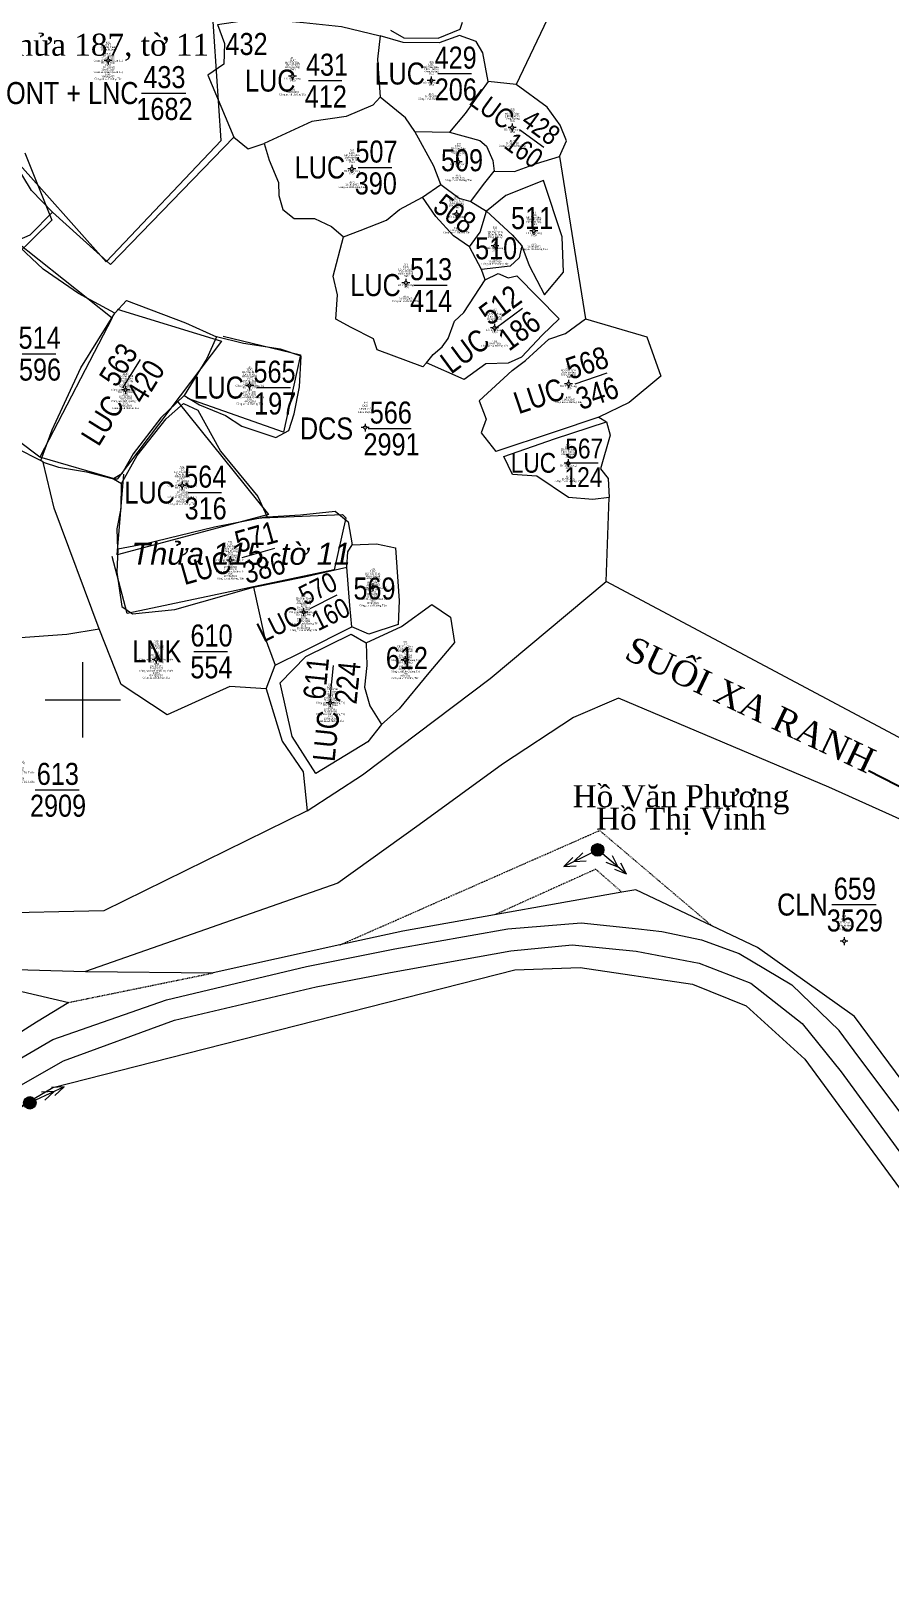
# Model space of a CAD drawing. Header units: metres. Extents: x 545779 to 547235, y 1841259 to 1843294.
# Drawn here: x 546791.8 to 546928.2, y 1842258.1 to 1842506.3 of the extents above; entities that cross this region are included whole.
import ezdxf
from ezdxf.enums import TextEntityAlignment as Align

# ---------------------------------------------------------------- set-up
doc = ezdxf.new("R2010")
doc.units = ezdxf.units.M
doc.header["$MEASUREMENT"] = 0
doc.linetypes.add('DGN Style 1', pattern=[0.09648, 0, -0.09648])
for name, color, linetype, lineweight in [('Level 1', 7, 'Continuous', 0), ('Level 10', 7, 'Continuous', 0), ('Level 11', 7, 'Continuous', 0), ('Level 13', 7, 'Continuous', 0), ('Level 15', 7, 'Continuous', 0), ('Level 18', 7, 'Continuous', 0), ('Level 22', 7, 'Continuous', 0), ('Level 23', 7, 'Continuous', 0), ('Level 24', 7, 'Continuous', 0), ('Level 31', 7, 'Continuous', 0), ('Level 35', 7, 'Continuous', 0), ('Level 39', 7, 'Continuous', 0), ('Level 48', 7, 'Continuous', 0), ('Level 55', 7, 'Continuous', 0), ('Level 59', 7, 'Continuous', 0), ('Level 60', 7, 'Continuous', 0)]:
    doc.layers.add(name, color=color, linetype=linetype, lineweight=lineweight)
doc.styles.add('Style-VHtimei', font='VHtimei.shx')
doc.styles.add('Style-Vnariali', font='Vnariali.shx')
doc.styles.add('Style-vnarialNarrowI', font='vnarialNarrowI.shx')
doc.styles.add('Style-Vntime', font='Vntime.shx')
doc.styles.add('Style-Vntimei', font='Vntimei.shx')
doc.dimstyles.get("Standard").update_dxf_attribs({"dimtxt": 0.18, "dimasz": 0.18, "dimexe": 0.18, "dimexo": 0.0625, "dimgap": 0.09, "dimtad": 0, "dimtih": 1, "dimtoh": 1, "dimdec": 4, "dimzin": 0, "dimdsep": 46, "dimtxsty": 'Standard', "dimcen": 0.09, "dimadec": 0, "dimazin": 0, "dimtfac": 1, "dimtdec": 4, "dimtofl": 0, "dimtmove": 0, "dimatfit": 3, "dimfxl": 1, "dimtolj": 1, "dimtzin": 0, "dimarcsym": 0})

# ---------------------------------------------------------------- blocks, each defined once
blk = doc.blocks.new('CS1_2')
at = {"layer": 'Level 48', "linetype": 'Continuous', "lineweight": 0}
h = blk.add_hatch(color=7, dxfattribs=at)
edge = h.paths.add_edge_path()
edge.add_arc((0.004881, -0.002353), 1.000001, 0, 360)
at = {"layer": 'Level 48', "color": 230, "linetype": 'Continuous', "lineweight": 0}
for p, q in [((-5.997379, 0.137527), (-4.061927, 0.726623)), ((-5.997379, 0.137527), (-0.997316, 0.016217)), ((-5.997379, 0.137527), (-4.166912, -0.673335)), ((-4.24422, 0.091272), (-2.308768, 0.680368)), ((-4.24422, 0.091272), (-2.418247, -0.706181)), ((4.253209, -0.11809), (2.431694, 0.688315)), ((5.997416, -0.159887), (4.175901, 0.646518)), ((5.997416, -0.159887), (0.997353, -0.038577)), ((4.253209, -0.11809), (2.317757, -0.707186)), ((5.997416, -0.159887), (4.061965, -0.748983))]:
    blk.add_line(p, q, dxfattribs=at)
blk.add_circle((0.004881, -0.002353), 1.000001, dxfattribs=at)
blk = doc.blocks.new('TerminatorOpen_0.5')
at = {"color": 0, "linetype": 'ByBlock', "lineweight": -2}
for q in [(-1, 0.25), (-1, 0), (-1, -0.25)]:
    blk.add_line((0, 0), q, dxfattribs=at)
blk = doc.blocks.new('N_THUA_594')
at = {"layer": 'Level 13', "color": 230, "linetype": 'Continuous', "lineweight": 13, "flags": 128}
blk.add_lwpolyline([(-2.853476, 0.003802), (2.473577, 0.007218)], dxfattribs=at)
at = {"layer": 'Level 13', "color": 230, "linetype": 'Continuous', "lineweight": 0, "style": 'Style-vnarialNarrowI'}
blk.add_text('428', height=3.499932, rotation=359.999974, dxfattribs=at).set_placement((-0.023005, 0.789164), align=Align.CENTER)
blk.add_text('LUC ', height=3.499932, rotation=359.999974, dxfattribs=at).set_placement((-3.7856, 0.009548), align=Align.MIDDLE_RIGHT)
blk.add_text('160', height=3.499932, rotation=359.999974, dxfattribs=at).set_placement((-0.052343, -0.775727), align=Align.TOP_CENTER)
blk = doc.blocks.new('N_THUA_595')
at = {"layer": 'Level 13', "color": 230, "linetype": 'Continuous', "lineweight": 13, "flags": 128}
blk.add_lwpolyline([(-2.83, 0), (2.53, 0)], dxfattribs=at)
at = {"layer": 'Level 13', "color": 230, "linetype": 'Continuous', "lineweight": 0, "style": 'Style-vnarialNarrowI'}
blk.add_text('429', height=3.49998, dxfattribs=at).set_placement((-0.00671, 0.78), align=Align.CENTER)
blk.add_text('LUC ', height=3.49998, dxfattribs=at).set_placement((-3.771418, -0.00001), align=Align.MIDDLE_RIGHT)
blk.add_text('206', height=3.49998, dxfattribs=at).set_placement((0.018779, -0.78002), align=Align.TOP_CENTER)
blk = doc.blocks.new('N_THUA_598')
at = {"layer": 'Level 13', "color": 230, "linetype": 'Continuous', "lineweight": 13, "flags": 128}
blk.add_lwpolyline([(-2.84, 0), (2.48, 0)], dxfattribs=at)
at = {"layer": 'Level 13', "color": 230, "linetype": 'Continuous', "lineweight": 0, "style": 'Style-vnarialNarrowI'}
blk.add_text('431', height=3.49998, dxfattribs=at).set_placement((0.124692, 0.78), align=Align.CENTER)
blk.add_text('LUC ', height=3.49998, dxfattribs=at).set_placement((-3.771418, -0.00001), align=Align.MIDDLE_RIGHT)
blk.add_text('412', height=3.49998, dxfattribs=at).set_placement((-0.062184, -0.78002), align=Align.TOP_CENTER)
blk = doc.blocks.new('N_THUA_600')
at = {"layer": 'Level 13', "color": 230, "linetype": 'Continuous', "lineweight": 0, "style": 'Style-vnarialNarrowI'}
blk.add_text('432', height=3.49998, dxfattribs=at).set_placement((0.117816, -0.00001), align=Align.MIDDLE_CENTER)
blk = doc.blocks.new('N_THUA_704')
at = {"layer": 'Level 13', "color": 230, "linetype": 'Continuous', "lineweight": 13, "flags": 128}
blk.add_lwpolyline([(-2.84, 0), (2.54, 0)], dxfattribs=at)
at = {"layer": 'Level 13', "color": 230, "linetype": 'Continuous', "lineweight": 0, "style": 'Style-vnarialNarrowI'}
blk.add_text('507', height=3.49998, dxfattribs=at).set_placement((0.089274, 0.78), align=Align.CENTER)
blk.add_text('LUC ', height=3.49998, dxfattribs=at).set_placement((-3.771418, -0.00001), align=Align.MIDDLE_RIGHT)
blk.add_text('390', height=3.49998, dxfattribs=at).set_placement((-0.015308, -0.78002), align=Align.TOP_CENTER)
blk = doc.blocks.new('N_THUA_706')
at = {"layer": 'Level 13', "color": 230, "linetype": 'Continuous', "lineweight": 0, "style": 'Style-vnarialNarrowI'}
blk.add_text('508', height=3.49998, rotation=323.177144, dxfattribs=at).set_placement((0.131146, -0.099793), align=Align.MIDDLE_CENTER)
blk = doc.blocks.new('N_THUA_708')
at = {"layer": 'Level 13', "color": 230, "linetype": 'Continuous', "lineweight": 0, "style": 'Style-vnarialNarrowI'}
blk.add_text('509', height=3.49998, dxfattribs=at).set_placement((0.14329, -0.00001), align=Align.MIDDLE_CENTER)
blk = doc.blocks.new('N_THUA_710')
at = {"layer": 'Level 13', "color": 230, "linetype": 'Continuous', "lineweight": 0, "style": 'Style-vnarialNarrowI'}
blk.add_text('510', height=3.49998, dxfattribs=at).set_placement((0.134692, -0.00001), align=Align.MIDDLE_CENTER)
blk = doc.blocks.new('N_THUA_712')
at = {"layer": 'Level 13', "color": 230, "linetype": 'Continuous', "lineweight": 0, "style": 'Style-vnarialNarrowI'}
blk.add_text('511', height=3.49998, dxfattribs=at).set_placement((0.304692, -0.00001), align=Align.MIDDLE_CENTER)
blk = doc.blocks.new('N_THUA_713')
at = {"layer": 'Level 13', "color": 230, "linetype": 'Continuous', "lineweight": 13, "flags": 128}
blk.add_lwpolyline([(-2.832104, 0.002554), (2.524067, 0.001114)], dxfattribs=at)
at = {"layer": 'Level 13', "color": 230, "linetype": 'Continuous', "lineweight": 0, "style": 'Style-vnarialNarrowI'}
blk.add_text('512', height=3.499984, rotation=0.000038, dxfattribs=at).set_placement((-0.034234, 0.785733), align=Align.CENTER)
blk.add_text('LUC ', height=3.499984, rotation=0.000038, dxfattribs=at).set_placement((-3.770533, 0.001718), align=Align.MIDDLE_RIGHT)
blk.add_text('186', height=3.499984, rotation=0.000038, dxfattribs=at).set_placement((0.015046, -0.774673), align=Align.TOP_CENTER)
blk = doc.blocks.new('N_THUA_714')
at = {"layer": 'Level 13', "color": 230, "linetype": 'Continuous', "lineweight": 13, "flags": 128}
blk.add_lwpolyline([(-2.84, 0), (2.48, 0)], dxfattribs=at)
at = {"layer": 'Level 13', "color": 230, "linetype": 'Continuous', "lineweight": 0, "style": 'Style-vnarialNarrowI'}
blk.add_text('513', height=3.49998, dxfattribs=at).set_placement((-0.070515, 0.78), align=Align.CENTER)
blk.add_text('LUC ', height=3.49998, dxfattribs=at).set_placement((-3.771418, -0.00001), align=Align.MIDDLE_RIGHT)
blk.add_text('414', height=3.49998, dxfattribs=at).set_placement((-0.072599, -0.78002), align=Align.TOP_CENTER)
blk = doc.blocks.new('N_THUA_715')
at = {"layer": 'Level 13', "color": 230, "linetype": 'Continuous', "lineweight": 13, "flags": 128}
blk.add_lwpolyline([(-2.83, 0), (2.53, 0)], dxfattribs=at)
at = {"layer": 'Level 13', "color": 230, "linetype": 'Continuous', "lineweight": 0, "style": 'Style-vnarialNarrowI'}
blk.add_text('514', height=3.49998, dxfattribs=at).set_placement((-0.042599, 0.78), align=Align.CENTER)
blk.add_text('LUC ', height=3.49998, dxfattribs=at).set_placement((-3.771418, -0.00001), align=Align.MIDDLE_RIGHT)
blk.add_text('596', height=3.49998, dxfattribs=at).set_placement((0.018779, -0.78002), align=Align.TOP_CENTER)
blk = doc.blocks.new('N_THUA_781')
at = {"layer": 'Level 13', "color": 230, "linetype": 'Continuous', "lineweight": 13, "flags": 128}
blk.add_lwpolyline([(-2.838681, 0.001478), (2.483588, 0.00149)], dxfattribs=at)
at = {"layer": 'Level 13', "color": 230, "linetype": 'Continuous', "lineweight": 0, "style": 'Style-vnarialNarrowI'}
blk.add_text('563', height=3.499983, rotation=0.000031, dxfattribs=at).set_placement((-0.069836, 0.780038), align=Align.CENTER)
blk.add_text('LUC ', height=3.499983, rotation=0.000031, dxfattribs=at).set_placement((-3.776062, 0.003585), align=Align.MIDDLE_RIGHT)
blk.add_text('420', height=3.499983, rotation=0.000031, dxfattribs=at).set_placement((-0.047155, -0.773002), align=Align.TOP_CENTER)
blk = doc.blocks.new('N_THUA_782')
at = {"layer": 'Level 13', "color": 230, "linetype": 'Continuous', "lineweight": 13, "flags": 128}
blk.add_lwpolyline([(-2.83, 0), (2.53, 0)], dxfattribs=at)
at = {"layer": 'Level 13', "color": 230, "linetype": 'Continuous', "lineweight": 0, "style": 'Style-vnarialNarrowI'}
blk.add_text('564', height=3.49998, dxfattribs=at).set_placement((-0.042599, 0.78), align=Align.CENTER)
blk.add_text('LUC ', height=3.49998, dxfattribs=at).set_placement((-3.771418, -0.00001), align=Align.MIDDLE_RIGHT)
blk.add_text('316', height=3.49998, dxfattribs=at).set_placement((0.018779, -0.78002), align=Align.TOP_CENTER)
blk = doc.blocks.new('N_THUA_783')
at = {"layer": 'Level 13', "color": 230, "linetype": 'Continuous', "lineweight": 13, "flags": 128}
blk.add_lwpolyline([(-2.83, 0), (2.53, 0)], dxfattribs=at)
at = {"layer": 'Level 13', "color": 230, "linetype": 'Continuous', "lineweight": 0, "style": 'Style-vnarialNarrowI'}
blk.add_text('565', height=3.49998, dxfattribs=at).set_placement((-0.011169, 0.78), align=Align.CENTER)
blk.add_text('LUC ', height=3.49998, dxfattribs=at).set_placement((-3.771418, -0.00001), align=Align.MIDDLE_RIGHT)
blk.add_text('197', height=3.49998, dxfattribs=at).set_placement((0.089274, -0.78002), align=Align.TOP_CENTER)
blk = doc.blocks.new('N_THUA_784')
at = {"layer": 'Level 13', "color": 230, "linetype": 'Continuous', "lineweight": 13, "flags": 128}
blk.add_lwpolyline([(-2.65, 0), (4.16, 0)], dxfattribs=at)
at = {"layer": 'Level 13', "color": 230, "linetype": 'Continuous', "lineweight": 0, "style": 'Style-vnarialNarrowI'}
blk.add_text('566', height=3.49998, dxfattribs=at).set_placement((0.928779, 0.78), align=Align.CENTER)
blk.add_text('DCS ', height=3.49998, dxfattribs=at).set_placement((-3.946954, -0.00001), align=Align.MIDDLE_RIGHT)
blk.add_text('2991', height=3.49998, dxfattribs=at).set_placement((1.049544, -0.78002), align=Align.TOP_CENTER)
blk = doc.blocks.new('N_THUA_785')
at = {"layer": 'Level 13', "color": 230, "linetype": 'Continuous', "lineweight": 13, "flags": 128}
blk.add_lwpolyline([(-2.844447, 0), (2.533336, 0)], dxfattribs=at)
at = {"layer": 'Level 13', "color": 230, "linetype": 'Continuous', "lineweight": 0, "style": 'Style-vnarialNarrowI'}
blk.add_text('567', height=3.499937, dxfattribs=at).set_placement((0.089226, 0.777779), align=Align.CENTER)
blk.add_text('LUC ', height=3.499937, dxfattribs=at).set_placement((-3.769311, 0.005522), align=Align.MIDDLE_RIGHT)
blk.add_text('124', height=3.499937, dxfattribs=at).set_placement((-0.045977, -0.777845), align=Align.TOP_CENTER)
blk = doc.blocks.new('N_THUA_786')
at = {"layer": 'Level 13', "color": 230, "linetype": 'Continuous', "lineweight": 13, "flags": 128}
blk.add_lwpolyline([(-2.839754, -0.004256), (2.520337, -0.004286)], dxfattribs=at)
at = {"layer": 'Level 13', "color": 230, "linetype": 'Continuous', "lineweight": 0, "style": 'Style-vnarialNarrowI'}
blk.add_text('568', height=3.499984, rotation=359.999965, dxfattribs=at).set_placement((0.015174, 0.7787), align=Align.CENTER)
blk.add_text('LUC ', height=3.499984, rotation=359.999965, dxfattribs=at).set_placement((-3.777751, -0.003856), align=Align.MIDDLE_RIGHT)
blk.add_text('346', height=3.499984, rotation=359.999965, dxfattribs=at).set_placement((0.018103, -0.787231), align=Align.TOP_CENTER)
blk = doc.blocks.new('N_THUA_788')
at = {"layer": 'Level 13', "color": 230, "linetype": 'Continuous', "lineweight": 0, "style": 'Style-vnarialNarrowI'}
blk.add_text('569', height=3.49998, dxfattribs=at).set_placement((0.14329, -0.00001), align=Align.MIDDLE_CENTER)
blk = doc.blocks.new('N_THUA_789')
at = {"layer": 'Level 13', "color": 230, "linetype": 'Continuous', "lineweight": 13, "flags": 128}
blk.add_lwpolyline([(-2.832365, -0.001475), (2.484531, 0.001294)], dxfattribs=at)
at = {"layer": 'Level 13', "color": 230, "linetype": 'Continuous', "lineweight": 0, "style": 'Style-vnarialNarrowI'}
blk.add_text('570', height=3.499749, rotation=0.00002, dxfattribs=at).set_placement((-0.039197, 0.788263), align=Align.CENTER)
blk.add_text('LUC ', height=3.499749, rotation=0.00002, dxfattribs=at).set_placement((-3.765269, 0.004368), align=Align.MIDDLE_RIGHT)
blk.add_text('160', height=3.499749, rotation=0.00002, dxfattribs=at).set_placement((-0.046501, -0.775467), align=Align.TOP_CENTER)
blk = doc.blocks.new('N_THUA_790')
at = {"layer": 'Level 13', "color": 230, "linetype": 'Continuous', "lineweight": 13, "flags": 128}
blk.add_lwpolyline([(-2.839237, -0.004219), (2.526061, -0.000367)], dxfattribs=at)
at = {"layer": 'Level 13', "color": 230, "linetype": 'Continuous', "lineweight": 0, "style": 'Style-vnarialNarrowI'}
blk.add_text('571', height=3.499856, rotation=0.000072, dxfattribs=at).set_placement((0.1499, 0.772555), align=Align.CENTER)
blk.add_text('LUC ', height=3.499856, rotation=0.000072, dxfattribs=at).set_placement((-3.775736, -0.00715), align=Align.MIDDLE_RIGHT)
blk.add_text('386', height=3.499856, rotation=0.000072, dxfattribs=at).set_placement((0.014081, -0.785502), align=Align.TOP_CENTER)
blk = doc.blocks.new('N_THUA_843')
at = {"layer": 'Level 13', "color": 230, "linetype": 'Continuous', "lineweight": 13, "flags": 128}
blk.add_lwpolyline([(-2.84, 0), (2.48, 0)], dxfattribs=at)
at = {"layer": 'Level 13', "color": 230, "linetype": 'Continuous', "lineweight": 0, "style": 'Style-vnarialNarrowI'}
blk.add_text('610', height=3.49998, dxfattribs=at).set_placement((-0.045308, 0.77), align=Align.CENTER)
blk.add_text('LNK ', height=3.49998, dxfattribs=at).set_placement((-3.719752, -0.01001), align=Align.MIDDLE_RIGHT)
blk.add_text('554', height=3.49998, dxfattribs=at).set_placement((-0.072599, -0.79002), align=Align.TOP_CENTER)
blk = doc.blocks.new('N_THUA_844')
at = {"layer": 'Level 13', "color": 230, "linetype": 'Continuous', "lineweight": 13, "flags": 128}
blk.add_lwpolyline([(-2.833865, -0.006059), (2.412981, -0.006486)], dxfattribs=at)
at = {"layer": 'Level 13', "color": 230, "linetype": 'Continuous', "lineweight": 0, "style": 'Style-vnarialNarrowI'}
blk.add_text('611', height=3.499986, rotation=0.000069, dxfattribs=at).set_placement((0.099305, 0.775297), align=Align.CENTER)
blk.add_text('LUC ', height=3.499986, rotation=0.000069, dxfattribs=at).set_placement((-3.767189, 0.002145), align=Align.MIDDLE_RIGHT)
blk.add_text('224', height=3.499986, rotation=0.000069, dxfattribs=at).set_placement((-0.10799, -0.784696), align=Align.TOP_CENTER)
blk = doc.blocks.new('N_THUA_846')
at = {"layer": 'Level 13', "color": 230, "linetype": 'Continuous', "lineweight": 0, "style": 'Style-vnarialNarrowI'}
blk.add_text('612', height=3.49998, dxfattribs=at).set_placement((0.117816, -0.00001), align=Align.MIDDLE_CENTER)
blk = doc.blocks.new('CENTRD')
at = {"layer": 'Level 11', "linetype": 'Continuous', "lineweight": 0}
h = blk.add_hatch(color=3, dxfattribs=at)
edge = h.paths.add_edge_path()
edge.add_arc((-0.0025, 0), 1.500056, 0, 360)
at = {"layer": 'Level 11', "color": 3, "linetype": 'Continuous', "lineweight": 0}
for p, q in [((-6.200231, 0), (-12.600469, 0)), ((0, 6.200231), (-6.200231, 0)), ((-6.200231, 0), (0, -6.200231)), ((0, 12.600469), (0, 6.200231)), ((6.200231, 0), (0, 6.200231)), ((0, -6.200231), (6.200231, 0)), ((12.400462, 0), (6.200231, 0)), ((0, -6.200231), (0, -12.600469))]:
    blk.add_line(p, q, dxfattribs=at)

msp = doc.modelspace()

# ---------------------------------------------------------------- hatches: boundary and pattern name
at = {"layer": 'Level 48', "linetype": 'Continuous', "lineweight": 0}
h = msp.add_hatch(color=7, dxfattribs=at)
edge = h.paths.add_edge_path()
edge.add_arc((546881.81, 1842376.16), 1, 0, 360)

# ---------------------------------------------------------------- linework, layer by layer
at = {"layer": 'Level 1', "color": 1, "linetype": 'Continuous', "lineweight": 0}
for p, q in [((546790.77, 1842486.92), (546795.05, 1842476.23)), ((546795.05, 1842476.23), (546772.34, 1842454.05)), ((546789.17, 1842473.02), (546804.66, 1842460.73)), ((546805.46, 1842462.07), (546822.02, 1842456.99)), ((546804.66, 1842460.73), (546793.18, 1842438.55)), ((546822.02, 1842456.99), (546805.46, 1842435.08)), ((546822.29, 1842457.79), (546834.57, 1842454.85)), ((546834.57, 1842454.85), (546831.9, 1842442.56)), ((546793.18, 1842438.55), (546773.41, 1842453.25)), ((546815.08, 1842447.37), (546829.5, 1842429.46)), ((546831.9, 1842442.56), (546816.68, 1842447.9)), ((546805.19, 1842435.08), (546793.18, 1842438.55)), ((546805.46, 1842435.08), (546805.19, 1842435.08)), ((546805.46, 1842423.05), (546806.53, 1842435.88)), ((546829.5, 1842429.46), (546805.46, 1842423.05)), ((546828.16, 1842428.93), (546828.43, 1842428.93)), ((546828.43, 1842428.93), (546841.25, 1842429.46)), ((546841.78, 1842428.93), (546839.91, 1842420.65)), ((546841.25, 1842429.46), (546841.78, 1842428.93)), ((546807.06, 1842413.7), (546804.66, 1842422.78)), ((546839.91, 1842420.65), (546807.06, 1842413.7))]:
    msp.add_line(p, q, dxfattribs=at)
at = {"layer": 'Level 10', "color": 7, "linetype": 'Continuous', "lineweight": 0, "flags": 128}
for points in [[(546848.91, 1842506.44), (546851.01, 1842505.23), (546856.44, 1842505.17), (546859.95, 1842506.6), (546860.31, 1842507.72), (546858.16, 1842512.28), (546856.08, 1842515.08), (546853.5, 1842516.61)], [(546821.38, 1842507.32), (546827.79, 1842508.27), (546835.08, 1842507.64), (546841.08, 1842507.04), (546847.24, 1842505.51)], [(546874.35, 1842509.34), (546868.84, 1842497.81)], [(546821.38, 1842507.32), (546822.49, 1842504.32), (546822.41, 1842501.05), (546819.84, 1842499.26), (546823.99, 1842489.44)], [(546847.24, 1842505.51), (546846.83, 1842501.81), (546847.22, 1842495.79)], [(546864.39, 1842498.25), (546863.58, 1842502.84), (546862.51, 1842504.61), (546859.83, 1842505.57), (546856.62, 1842504.43), (546850.92, 1842504.47), (546847.24, 1842505.51)], [(546864.39, 1842498.25), (546860.77, 1842493.18), (546858.28, 1842490.22)], [(546868.84, 1842497.81), (546864.39, 1842498.25)], [(546875.74, 1842486.36), (546876.85, 1842488.87), (546875.85, 1842491.31), (546873.77, 1842494.2), (546868.84, 1842497.81)], [(546847.22, 1842495.79), (546846.09, 1842494.53), (546841.82, 1842492.73), (546836.4, 1842491.9), (546828.82, 1842488.42)], [(546852.78, 1842490.35), (546851.26, 1842492.5), (546847.22, 1842495.79)], [(546795.16, 1842477.5), (546791.81, 1842480.94), (546788.04, 1842487.24), (546786.51, 1842490.83)], [(546795.16, 1842477.5), (546804.41, 1842469.18), (546823.99, 1842489.44)], [(546823.99, 1842489.44), (546826.26, 1842487.58), (546828.82, 1842488.42)], [(546828.82, 1842488.42), (546829.6, 1842485.75), (546831.08, 1842482.21), (546831.12, 1842480.17), (546831.79, 1842477.95), (546833.58, 1842476.48), (546836.8, 1842476.48), (546839.49, 1842475.24), (546841.44, 1842473.61)], [(546852.78, 1842490.35), (546858.28, 1842490.22)], [(546856.91, 1842481.9), (546855.75, 1842484.81), (546852.78, 1842490.35)], [(546858.28, 1842490.22), (546863.07, 1842488.92), (546864.13, 1842488.02), (546865.16, 1842485.72), (546865.34, 1842484.03)], [(546865.34, 1842484.03), (546868.57, 1842483.98), (546872.11, 1842485.24), (546875.74, 1842486.36)], [(546875.74, 1842486.36), (546879.86, 1842460.55)], [(546861.64, 1842479.21), (546863.65, 1842481.93), (546865.34, 1842484.03)], [(546853.98, 1842479.87), (546856.91, 1842481.9)], [(546856.91, 1842481.9), (546859.82, 1842479.72), (546861.64, 1842479.21)], [(546869.76, 1842472.18), (546870.93, 1842469.02), (546873.34, 1842464.39), (546876.36, 1842467.96), (546876.17, 1842473.58), (546873.23, 1842482.56), (546867.23, 1842480.15), (546864.15, 1842477.67)], [(546841.44, 1842473.61), (546844.08, 1842474.57), (546848.26, 1842476.24), (546850.3, 1842477.92), (546853.98, 1842479.87)], [(546861.43, 1842471.99), (546858.88, 1842473.74), (546856.1, 1842476.82), (546853.98, 1842479.87)], [(546861.64, 1842479.21), (546864.15, 1842477.67)], [(546789.05, 1842472.79), (546791.6, 1842473.93), (546795.16, 1842477.5)], [(546861.43, 1842471.99), (546863.15, 1842474.34), (546864.15, 1842477.67)], [(546864.15, 1842477.67), (546868.22, 1842473.93), (546869.76, 1842472.18)], [(546854.63, 1842453.56), (546854.05, 1842452.95), (546846.78, 1842455.62), (546846.18, 1842457.38), (546842.66, 1842459.16), (546840.22, 1842460.48), (546840.48, 1842464.35), (546839.76, 1842467.34), (546841.44, 1842473.61)], [(546805.05, 1842461.45), (546799.32, 1842464.56), (546793.71, 1842468.47), (546789.05, 1842472.79)], [(546863.34, 1842468.37), (546861.43, 1842471.99)], [(546869.76, 1842472.18), (546869.33, 1842470.26), (546867.92, 1842468.91), (546863.34, 1842468.37)], [(546854.63, 1842453.56), (546855.65, 1842454.91), (546857.1, 1842456.12), (546858.06, 1842457.44), (546859.08, 1842460.17), (546860.56, 1842461.56), (546863.93, 1842466.77)], [(546863.93, 1842466.77), (546866.01, 1842467.78), (546867.57, 1842467.05), (546868.94, 1842467.4), (546875.72, 1842460.54), (546872.99, 1842457.95), (546869.71, 1842454.46), (546867.61, 1842453.49), (546864.02, 1842453.41), (546860.62, 1842450.9)], [(546863.93, 1842466.77), (546863.34, 1842468.37)], [(546793.29, 1842438.04), (546795.1, 1842442.93), (546799.66, 1842452.78), (546805.05, 1842461.45)], [(546805.05, 1842461.45), (546806.92, 1842463.48), (546816.28, 1842459.94), (546821.23, 1842457.67)], [(546863, 1842447.5), (546868.2, 1842452.32), (546870.36, 1842453.94), (546874.06, 1842457.34), (546876.7, 1842458.2), (546879.86, 1842460.55)], [(546879.86, 1842460.55), (546889.65, 1842457.68), (546891.83, 1842451.45), (546886.8, 1842447.28), (546881.99, 1842444.95)], [(546821.23, 1842457.67), (546819.69, 1842454.23), (546816.09, 1842448.39)], [(546818.54, 1842446.9), (546822.66, 1842445.17), (546825.27, 1842443.52), (546830.64, 1842441.71), (546832.74, 1842442.79), (546833.58, 1842445.46), (546834.4, 1842449.75), (546834.68, 1842454.61), (546831.39, 1842455.72), (546825.51, 1842456.62), (546821.23, 1842457.67)], [(546774.75, 1842451.69), (546775.7, 1842450.6), (546779.47, 1842446.37), (546783.94, 1842443.99), (546789.35, 1842440.03), (546793.29, 1842438.04)], [(546860.62, 1842450.9), (546854.63, 1842453.56)], [(546816.09, 1842448.39), (546812.38, 1842444.81), (546808, 1842439.08), (546806.2, 1842435.92), (546804.88, 1842435.12)], [(546806.13, 1842434.38), (546808.65, 1842438.84), (546813.25, 1842444.66), (546815.99, 1842447.11), (546818.24, 1842446.04)], [(546816.09, 1842448.39), (546818.54, 1842446.9)], [(546863, 1842447.5), (546864.11, 1842444.59), (546863.28, 1842442.44), (546865.64, 1842439.45)], [(546818.24, 1842446.04), (546821.85, 1842439.51), (546827.8, 1842432.34), (546829.26, 1842429.09)], [(546881.99, 1842444.95), (546874.89, 1842442.56), (546865.64, 1842439.45)], [(546866.91, 1842438.68), (546874.93, 1842441.49), (546883.21, 1842444.2)], [(546881.99, 1842444.95), (546883.21, 1842444.2)], [(546883.21, 1842444.2), (546883.78, 1842442.09), (546882.29, 1842436.72), (546883.46, 1842435.17), (546883.63, 1842432.17)], [(546793.71, 1842437.8), (546793.29, 1842438.04)], [(546802.58, 1842411.27), (546795.41, 1842430.48), (546793.71, 1842437.8)], [(546793.71, 1842437.8), (546796.12, 1842436.97), (546800.55, 1842436.24), (546804.88, 1842435.12)], [(546883.63, 1842432.17), (546881.05, 1842431.83), (546877.2, 1842432.18), (546872.16, 1842435.53), (546868.27, 1842435.82), (546866.91, 1842438.68)], [(546804.88, 1842435.12), (546806.13, 1842434.38)], [(546805.56, 1842423.94), (546805.43, 1842427.19), (546806.08, 1842430.42), (546806.13, 1842434.38)], [(546883.17, 1842418.83), (546883.63, 1842432.17)], [(546829.26, 1842429.09), (546820.94, 1842427.44), (546809.78, 1842424.72), (546805.56, 1842423.94)], [(546829.26, 1842429.09), (546834.61, 1842429.4), (546840.07, 1842429.99), (546842.16, 1842428.3), (546842.8, 1842424.66)], [(546805.56, 1842423.94), (546805.41, 1842420.31), (546806.21, 1842414.84), (546807.86, 1842413.69), (546814.63, 1842414.36), (546827.09, 1842417.9)], [(546841.93, 1842421.09), (546842.08, 1842423.51), (546842.8, 1842424.66)], [(546842.8, 1842424.66), (546846.65, 1842424.78), (546849.67, 1842424.18), (546850.25, 1842415.75), (546850.08, 1842412)], [(546827.09, 1842417.9), (546835.22, 1842419.57), (546841.93, 1842421.09)], [(546842.76, 1842411.6), (546842.44, 1842415), (546841.93, 1842421.09)], [(546827.09, 1842417.9), (546828.83, 1842410.22), (546830.55, 1842405.53)], [(546754.67, 1842415.19), (546763.1, 1842411.29), (546768.61, 1842409.83), (546781.16, 1842409.26), (546797.44, 1842410.43), (546802.58, 1842411.27)], [(546850.63, 1842411.66), (546855.44, 1842415.16), (546858.4, 1842413.15), (546859.04, 1842409.13), (546855, 1842404.28), (546850.25, 1842398.57), (546847.47, 1842396.06)], [(546830.55, 1842405.53), (546835.07, 1842407.76), (546842.76, 1842411.6)], [(546850.08, 1842412), (546845.45, 1842410.45), (546842.76, 1842411.6)], [(546845.04, 1842409.05), (546850.63, 1842411.66)], [(546829.11, 1842401.77), (546823.33, 1842402.12), (546813.39, 1842397.63), (546806.08, 1842402.45), (546802.58, 1842411.27)], [(546847.47, 1842396.06), (546845.27, 1842393.34), (546837.03, 1842388.29), (546833.28, 1842394.16), (546831.37, 1842402.69), (546835.42, 1842406.89), (546842.62, 1842410.45), (546845.04, 1842409.05)], [(546845.04, 1842409.05), (546845.1, 1842405.47), (546844.75, 1842402.02), (546845.61, 1842399.07), (546847.47, 1842396.06)], [(546829.11, 1842401.77), (546830.55, 1842405.53)], [(546829.11, 1842401.77), (546831.65, 1842393.45), (546834.99, 1842388.56), (546835.66, 1842382.36)], [(546885.68, 1842369.42), (546865.44, 1842365.84)], [(546899.97, 1842364.1), (546887.88, 1842369.81), (546885.68, 1842369.42)], [(546865.44, 1842365.84), (546850.84, 1842363.26), (546840.84, 1842361.05)], [(546932.35, 1842336.61), (546922.65, 1842349.67), (546907.24, 1842360.66), (546899.97, 1842364.1)], [(546840.84, 1842361.05), (546820.7, 1842356.6)], [(546800.43, 1842356.82), (546820.7, 1842356.6)], [(546816.63, 1842343.86), (546868.66, 1842357.11), (546879.02, 1842357.45), (546896.87, 1842354.84), (546905.41, 1842351.4), (546914.74, 1842342.9), (546959.43, 1842281.98), (547000, 1842223.29)], [(546757.42, 1842329.42), (546752.27, 1842346.18), (546752.22, 1842352.74), (546754.48, 1842354.6), (546759.52, 1842355.53), (546784.36, 1842355.03), (546797.76, 1842351.92)], [(546797.76, 1842351.92), (546792.65, 1842348.78), (546774.22, 1842337.13), (546757.42, 1842329.42)], [(546766.86, 1842321.46), (546774.82, 1842326.4), (546795.21, 1842338.4), (546816.63, 1842343.86)]]:
    msp.add_lwpolyline(points, dxfattribs=at)
at = {"layer": 'Level 13', "color": 230, "linetype": 'Continuous', "lineweight": 13, "flags": 128}
for points in [[(546809.3, 1842496.44), (546816.38, 1842496.44)], [(546792.4, 1842385.71), (546799.42, 1842385.71)], [(546919.04, 1842367.47), (546926.06, 1842367.47)]]:
    msp.add_lwpolyline(points, dxfattribs=at)
at = {"layer": 'Level 22', "color": 1, "linetype": 'Continuous', "lineweight": 0, "ltscale": 2}
for p, q in [((546867.56, 1842363.6), (546879.2, 1842364.56)), ((546879.2, 1842364.56), (546888.3, 1842363.6)), ((546849.55, 1842360.44), (546867.56, 1842363.6)), ((546888.3, 1842363.6), (546892.03, 1842363.19)), ((546892.03, 1842363.19), (546898.33, 1842361.85)), ((546898.33, 1842361.85), (546904.31, 1842359.7)), ((546835.54, 1842357.65), (546849.55, 1842360.44)), ((546904.31, 1842359.7), (546912.66, 1842354.69)), ((546813.28, 1842352.32), (546835.54, 1842357.65)), ((546912.66, 1842354.69), (546920.19, 1842347.44)), ((546795.23, 1842346.01), (546813.28, 1842352.32)), ((546771.64, 1842332.32), (546795.23, 1842346.01))]:
    msp.add_line(p, q, dxfattribs=at)
at = {"layer": 'Level 22', "color": 1, "linetype": 'Continuous', "lineweight": 0, "ltscale": 2, "flags": 128}
for points in [[(546773.18, 1842329.14), (546796.89, 1842342.62), (546814.57, 1842349.11), (546837.09, 1842354.39), (546848.9, 1842356.66), (546868.01, 1842360.14), (546877.78, 1842361.08), (546887.91, 1842360.07), (546897.93, 1842358.13), (546906.15, 1842354.99), (546914.29, 1842348.58), (546920.54, 1842340.88), (546938.59, 1842316.13)], [(546941.26, 1842319.11), (546938.45, 1842323.02), (546923.3, 1842343.19), (546920.19, 1842347.44)]]:
    msp.add_lwpolyline(points, dxfattribs=at)
at = {"layer": 'Level 23', "color": 12, "linetype": 'Continuous', "lineweight": 0, "flags": 128}
for points in [[(546885.68, 1842369.42), (546865.44, 1842365.84)], [(546899.97, 1842364.1), (546887.88, 1842369.81), (546885.68, 1842369.42)], [(546865.44, 1842365.84), (546850.84, 1842363.26), (546840.84, 1842361.05)], [(546932.35, 1842336.61), (546922.65, 1842349.67), (546907.24, 1842360.66), (546899.97, 1842364.1)], [(546840.84, 1842361.05), (546820.7, 1842356.6)], [(546722.3, 1842336.24), (546738.68, 1842352.61), (546748.34, 1842357.66), (546758.28, 1842358.04), (546800.43, 1842356.82)], [(546800.43, 1842356.82), (546820.7, 1842356.6)], [(546816.63, 1842343.86), (546868.66, 1842357.11), (546879.02, 1842357.45), (546896.87, 1842354.84), (546905.41, 1842351.4), (546914.74, 1842342.9), (546959.43, 1842281.98), (547000, 1842223.29)], [(546757.42, 1842329.42), (546752.27, 1842346.18), (546752.22, 1842352.74), (546754.48, 1842354.6), (546759.52, 1842355.53), (546784.36, 1842355.03), (546797.76, 1842351.92)], [(546797.76, 1842351.92), (546792.65, 1842348.78), (546774.22, 1842337.13), (546757.42, 1842329.42)], [(546766.86, 1842321.46), (546774.82, 1842326.4), (546795.21, 1842338.4), (546816.63, 1842343.86)]]:
    msp.add_lwpolyline(points, dxfattribs=at)
at = {"layer": 'Level 24', "color": 2, "linetype": 'DGN Style 1', "lineweight": 0, "flags": 128}
msp.add_lwpolyline([(546797.76, 1842351.92), (546820.7, 1842356.6)], dxfattribs=at)
at = {"layer": 'Level 31', "color": 4, "linetype": 'Continuous', "lineweight": 0, "flags": 128}
for points in [[(546835.66, 1842382.36), (546844.45, 1842388.09), (546864.72, 1842403.39), (546883.17, 1842418.83)], [(547000, 1842340.79), (546959.75, 1842378.02), (546883.17, 1842418.83)], [(547000, 1842314.68), (546991.05, 1842329.89), (546961.09, 1842357.67), (546945.27, 1842374.09), (546918.53, 1842386.15), (546885.12, 1842400.28), (546877.99, 1842397.21), (546866.7, 1842389.79), (546853.45, 1842380.13), (546840.54, 1842370.86), (546800.43, 1842356.82)], [(546835.66, 1842382.36), (546803.34, 1842366.45), (546784.28, 1842366.03), (546771.37, 1842367.1), (546761.87, 1842369.5), (546753.42, 1842380.07), (546752.97, 1842388.1)], [(546722.3, 1842336.24), (546738.68, 1842352.61), (546748.34, 1842357.66), (546758.28, 1842358.04), (546800.43, 1842356.82)]]:
    msp.add_lwpolyline(points, dxfattribs=at)
at = {"layer": 'Level 48', "color": 230, "linetype": 'Continuous', "lineweight": 0}
for p, q in [((546876.43, 1842373.52), (546880.92, 1842375.73)), ((546876.43, 1842373.52), (546877.87, 1842374.94)), ((546878, 1842374.3), (546879.44, 1842375.71)), ((546878, 1842374.3), (546879.99, 1842374.42)), ((546886.42, 1842372.3), (546882.58, 1842375.51)), ((546885.07, 1842373.42), (546884.15, 1842375.19)), ((546876.43, 1842373.52), (546878.42, 1842373.65)), ((546885.07, 1842373.42), (546883.19, 1842374.16)), ((546886.42, 1842372.3), (546884.53, 1842373.05)), ((546886.42, 1842372.3), (546885.5, 1842374.07))]:
    msp.add_line(p, q, dxfattribs=at)
msp.add_circle((546881.81, 1842376.16), 1, dxfattribs=at)
at = {"layer": 'Level 55', "color": 1, "linetype": 'Continuous', "lineweight": 0, "flags": 128}
msp.add_lwpolyline([(546806.22, 1842538.25), (546780.63, 1842499.54), (546788.69, 1842486.46), (546803.7, 1842469.61), (546821.96, 1842488.9), (546819.73, 1842521.99), (546805.12, 1842538.43)], dxfattribs=at)
at = {"layer": 'Level 59', "color": 6, "linetype": 'DGN Style 1', "lineweight": 0, "flags": 128}
for points in [[(546840.84, 1842361.05), (546882.13, 1842379.24), (546899.97, 1842364.1)], [(546885.68, 1842369.42), (546881.51, 1842373.08), (546865.44, 1842365.84)]]:
    msp.add_lwpolyline(points, dxfattribs=at)
at = {"layer": 'Level 60', "color": 7, "linetype": 'Continuous', "lineweight": 0, "flags": 128}
for points in [[(546800, 1842394), (546800, 1842406)], [(546794, 1842400), (546806, 1842400)]]:
    msp.add_lwpolyline(points, dxfattribs=at)

# ---------------------------------------------------------------- block references
at = {"layer": 'Level 11', "color": 3, "linetype": 'Continuous', "lineweight": 0, "xscale": 0.049998, "yscale": 0.049998, "zscale": 0.049998}
for p in [(546804, 1842501.6), (546833.32, 1842499.12), (546855.37, 1842498.43), (546868.24, 1842490.97), (546859.66, 1842485.49), (546842.76, 1842484.4), (546859.37, 1842477.17), (546871.68, 1842474.54), (546865.51, 1842472.18), (546851.32, 1842466.27), (546865.42, 1842459.15), (546806.78, 1842449.28), (546826.48, 1842449.95), (546877.17, 1842450.23), (546844.87, 1842443.26), (546877.14, 1842437.64), (546815.76, 1842434.06), (546823.43, 1842422.21), (546846.1, 1842417.9), (546835.08, 1842413.96), (546811.65, 1842406.42), (546851.21, 1842406.34), (546839.31, 1842399.54), (546920.98, 1842361.64)]:
    msp.add_blockref('CENTRD', p, dxfattribs=at)
at = {"layer": 'Level 13', "color": 230, "linetype": 'Continuous', "lineweight": 0}
for name, p in [('N_THUA_600', (546825.89, 1842504.24)), ('N_THUA_595', (546859.25, 1842499.54)), ('N_THUA_598', (546838.67, 1842498.42)), ('N_THUA_704', (546846.57, 1842484.61)), ('N_THUA_708', (546860.11, 1842485.76)), ('N_THUA_706', (546858.99, 1842477.37)), ('N_THUA_712', (546871.09, 1842476.57)), ('N_THUA_710', (546865.54, 1842471.77)), ('N_THUA_714', (546855.41, 1842465.92)), ('N_THUA_715', (546793.16, 1842455.02)), ('N_THUA_783', (546830.47, 1842449.63)), ('N_THUA_784', (546848.01, 1842443.13)), ('N_THUA_782', (546819.49, 1842432.95)), ('N_THUA_788', (546846.2, 1842417.7)), ('N_THUA_843', (546820.49, 1842407.71)), ('N_THUA_846', (546851.37, 1842406.66))]:
    msp.add_blockref(name, p, dxfattribs=at)
for name, p, xscale, yscale, zscale, rotation in [('N_THUA_594', (546871.48, 1842489.15), 0.9, 0.9, 0.9, 323.786515), ('N_THUA_713', (546867.85, 1842460.73), 0.999999, 0.999999, 0.999999, 36.436015), ('N_THUA_781', (546807.82, 1842451.99), 0.999999, 0.999999, 0.999999, 58.131413), ('N_THUA_786', (546880.91, 1842451.16), 0.999999, 0.999999, 0.999999, 18.604282), ('N_THUA_790', (546828.06, 1842423.43), 1.000001, 1.000001, 1.000001, 15.860262), ('N_THUA_789', (546838.39, 1842415.68), 0.899996, 0.899996, 0.899996, 26.535221), ('N_THUA_844', (546839.56, 1842403.08), 0.999998, 0.999998, 0.999998, 84.207134)]:
    msp.add_blockref(name, p, dxfattribs=dict(at, xscale=xscale, yscale=yscale, zscale=zscale, rotation=rotation))
at = {"layer": 'Level 13', "color": 230, "linetype": 'Continuous', "lineweight": 0, "xscale": 0.899999, "yscale": 0.899999, "zscale": 0.899999}
msp.add_blockref('N_THUA_785', (546879.6, 1842437.67), dxfattribs=at)
at = {"layer": 'Level 48', "color": 230, "linetype": 'Continuous', "lineweight": 0, "xscale": 0.999999, "yscale": 0.999999, "zscale": 0.999999, "rotation": 26.468999}
msp.add_blockref('CS1_2', (546791.56, 1842335.96), dxfattribs=at)

# ---------------------------------------------------------------- texts
at = {"layer": 'Level 13', "color": 230, "linetype": 'Continuous', "lineweight": 0, "style": 'Style-vnarialNarrowI'}
for s, p in [('433', (546812.95, 1842497.22)), ('613', (546796.02, 1842386.49)), ('659', (546922.69, 1842368.25))]:
    msp.add_text(s, height=3.5, dxfattribs=at).set_placement(p, align=Align.CENTER)
for s, p in [('ONT + LNC', (546808.84, 1842496.44)), ('CLN', (546918.36, 1842367.47))]:
    msp.add_text(s, height=3.5, dxfattribs=at).set_placement(p, align=Align.MIDDLE_RIGHT)
for s, p in [('1682', (546812.96, 1842495.66)), ('2909', (546796.05, 1842384.93)), ('3529', (546922.69, 1842366.69))]:
    msp.add_text(s, height=3.5, dxfattribs=at).set_placement(p, align=Align.TOP_CENTER)
at = {"layer": 'Level 15', "color": 3, "linetype": 'Continuous', "lineweight": 0, "char_height": 0.3, "attachment_point": 5, "style": 'Style-Vntimei'}
for s, insert, line_spacing_factor in [('433\\PONT\\PHå V¨n TuÊn\\PTh«n Ruéng\\P \\P1978\\P197121866\\P21/09/1999\\PC«ng an t∅nh Qu¶ng TrÞ\\PHå ThÞ Kun\\P1982\\P197121848\\P20/09/1999\\PC«ng an t∅nh Qu¶ng TrÞ\\P66/6\\P19/09/2005\\PC«ng an x· H\xadíng T©n\\P', (546804, 1842501.55), 0.72), ('431\\PLUC\\PHå V¨n S©m\\PTh«n Ruéng\\P§ång Ruéng\\P1945\\P \\P \\P \\PHå ThÞ Phong\\P1950\\P \\P \\P \\P41/6\\P31/08/2005\\PC«ng an x· H\xadíng T©n\\P', (546833.32, 1842499.07), 0.72), ('429\\PLUC\\PHå V¨n S©m\\PTh«n Ruéng\\P§ång Ruéng\\P1945\\P \\P \\P \\PHå ThÞ Phong\\P1950\\P \\P \\P \\P41/6\\P31/08/2005\\PC«ng an x· H\xadíng T©n\\P', (546855.37, 1842498.38), 0.72), ('428\\PLUC\\PHå V¨n S©m\\PTh«n Ruéng\\P§ång Ruéng\\P1945\\P \\P \\P \\PHå ThÞ Phong\\P1950\\P \\P \\P \\P41/6\\P31/08/2005\\PC«ng an x· H\xadíng T©n\\P', (546868.24, 1842490.92), 0.72), ('509\\PLUC\\PHå V¨n S©m\\PTh«n Ruéng\\P§ång Ruéng\\P1945\\P \\P \\P \\PHå ThÞ Phong\\P1950\\P \\P \\P \\P41/6\\P31/08/2005\\PC«ng an x· H\xadíng T©n\\P', (546859.66, 1842485.44), 0.72), ('507\\PLUC\\PHå V¨n S©m\\PTh«n Ruéng\\P§ång Ruéng\\P1945\\P \\P \\P \\PHå ThÞ Phong\\P1950\\P \\P \\P \\P41/6\\P31/08/2005\\PC«ng an x· H\xadíng T©n\\P', (546842.76, 1842484.35), 0.72), ('508\\PLUC\\PHå V¨n S©m\\PTh«n Ruéng\\P§ång Ruéng\\P1945\\P \\P \\P \\PHå ThÞ Phong\\P1950\\P \\P \\P \\P41/6\\P31/08/2005\\PC«ng an x· H\xadíng T©n\\P', (546859.37, 1842477.12), 0.72), ('511\\PLUC\\PHå V¨n S©m\\PTh«n Ruéng\\P§ång Ruéng\\P1945\\P \\P \\P \\PHå ThÞ Phong\\P1950\\P \\P \\P \\P41/6\\P31/08/2005\\PC«ng an x· H\xadíng T©n\\P', (546871.68, 1842474.49), 0.72), ('510\\PLUC\\PHå V¨n S©m\\PTh«n Ruéng\\P§ång Ruéng\\P1945\\P \\P \\P \\PHå ThÞ Phong\\P1950\\P \\P \\P \\P41/6\\P31/08/2005\\PC«ng an x· H\xadíng T©n\\P', (546865.51, 1842472.13), 0.72), ('513\\PLUC\\PHå V¨n S©m\\PTh«n Ruéng\\P§ång Ruéng\\P1945\\P \\P \\P \\PHå ThÞ Phong\\P1950\\P \\P \\P \\P41/6\\P31/08/2005\\PC«ng an x· H\xadíng T©n\\P', (546851.32, 1842466.22), 0.72), ('512\\PLUC\\PHå V¨n S©m\\PTh«n Ruéng\\P§ång Ruéng\\P1945\\P \\P \\P \\PHå ThÞ Phong\\P1950\\P \\P \\P \\P41/6\\P31/08/2005\\PC«ng an x· H\xadíng T©n\\P', (546865.42, 1842459.1), 0.72), ('563\\PLUC\\PHå V¨n B×nh\\PTh«n Ruéng\\P§ång Ruéng\\P1975\\P197121864\\P21/09/1999\\PC«ng an t∅nh Qu¶ng TrÞ\\PHå ThÞ Diªn\\P1981\\P197121885\\P21/09/1999\\PC«ng an t∅nh Qu¶ng TrÞ\\P10/6\\P19/06/2001\\PC«ng an x· H\xadíng T©n\\P', (546806.78, 1842449.23), 0.72), ('565\\PLUC\\PHå V¨n B×nh\\PTh«n Ruéng\\P§ång Ruéng\\P1975\\P197121864\\P21/09/1999\\PC«ng an t∅nh Qu¶ng TrÞ\\PHå ThÞ Diªn\\P1981\\P197121885\\P21/09/1999\\PC«ng an t∅nh Qu¶ng TrÞ\\P10/6\\P19/06/2001\\PC«ng an x· H\xadíng T©n\\P', (546826.48, 1842449.9), 0.72), ('568\\PLUC\\PHå V¨n S©m\\PTh«n Ruéng\\P§ång Ruéng\\P1945\\P \\P \\P \\PHå ThÞ Phong\\P1950\\P \\P \\P \\P41/6\\P31/08/2005\\PC«ng an x· H\xadíng T©n\\P', (546877.17, 1842450.18), 0.72), ('567\\PLUC\\PHå V¨n S©m\\PTh«n Ruéng\\P§ång Ruéng\\P1945\\P \\P \\P \\PHå ThÞ Phong\\P1950\\P \\P \\P \\P41/6\\P31/08/2005\\PC«ng an x· H\xadíng T©n\\P', (546877.14, 1842437.59), 0.72), ('564\\PLUC\\PHå V¨n B×nh\\PTh«n Ruéng\\P§ång Ruéng\\P1975\\P197121864\\P21/09/1999\\PC«ng an t∅nh Qu¶ng TrÞ\\PHå ThÞ Diªn\\P1981\\P197121885\\P21/09/1999\\PC«ng an t∅nh Qu¶ng TrÞ\\P10/6\\P19/06/2001\\PC«ng an x· H\xadíng T©n\\P', (546815.76, 1842434.01), 0.72), ('571\\PLUC\\PHå V¨n B×nh\\PTh«n Ruéng\\P§ång Ruéng\\P1975\\P197121864\\P21/09/1999\\PC«ng an t∅nh Qu¶ng TrÞ\\PHå ThÞ Diªn\\P1981\\P197121885\\P21/09/1999\\PC«ng an t∅nh Qu¶ng TrÞ\\P10/6\\P19/06/2001\\PC«ng an x· H\xadíng T©n\\P', (546823.43, 1842422.16), 0.72), ('569\\PLUC\\PHå V¨n B×nh\\PTh«n Ruéng\\P§ång Ruéng\\P1975\\P197121864\\P21/09/1999\\PC«ng an t∅nh Qu¶ng TrÞ\\PHå ThÞ Diªn\\P1981\\P197121885\\P21/09/1999\\PC«ng an t∅nh Qu¶ng TrÞ\\P10/6\\P19/06/2001\\PC«ng an x· H\xadíng T©n\\P', (546846.1, 1842417.85), 0.72), ('570\\PLUC\\PHå V¨n B×nh\\PTh«n Ruéng\\P§ång Ruéng\\P1975\\P197121864\\P21/09/1999\\PC«ng an t∅nh Qu¶ng TrÞ\\PHå ThÞ Diªn\\P1981\\P197121885\\P21/09/1999\\PC«ng an t∅nh Qu¶ng TrÞ\\P10/6\\P19/06/2001\\PC«ng an x· H\xadíng T©n\\P', (546835.08, 1842413.91), 0.72), ('610\\PLNK\\PHå V¨n Sang\\PTh«n Ruéng\\P \\P1948\\P190457148\\P17/06/1979\\PC«ng an t∅nh B×nh TrÞ Thiªn\\PHå ThÞ S¸ng\\P1950\\P190457172\\P17/06/1979\\PC«ng an t∅nh B×nh TrÞ Thiªn\\P23/06\\P09/12/2005\\PC«ng an x· H\xadíng T©n\\P', (546811.65, 1842406.37), 0.72), ('612\\PLUC\\PHå V¨n B×nh\\PTh«n Ruéng\\P§ång Ruéng\\P1975\\P197121864\\P21/09/1999\\PC«ng an t∅nh Qu¶ng TrÞ\\PHå ThÞ Diªn\\P1981\\P197121885\\P21/09/1999\\PC«ng an t∅nh Qu¶ng TrÞ\\P10/6\\P19/06/2001\\PC«ng an x· H\xadíng T©n\\P', (546851.21, 1842406.29), 0.72), ('611\\PLUC\\PHå V¨n B×nh\\PTh«n Ruéng\\P§ång Ruéng\\P1975\\P197121864\\P21/09/1999\\PC«ng an t∅nh Qu¶ng TrÞ\\PHå ThÞ Diªn\\P1981\\P197121885\\P21/09/1999\\PC«ng an t∅nh Qu¶ng TrÞ\\P10/6\\P19/06/2001\\PC«ng an x· H\xadíng T©n\\P', (546839.31, 1842399.49), 0.72), ('613\\PONT\\PHå V¨n Lµi\\PTh«n Ruéng\\P \\P1960\\P190457167\\P30/06/1987\\PC«ng an t∅nh B×nh TrÞ Thiªn\\PPÝ Nhøc\\P1970\\P191143105\\P30/06/1987\\PC«ng an t∅nh B×nh TrÞ Thiªn\\P \\P \\P \\P', (546789.62, 1842388.43), 0.585)]:
    msp.add_mtext(s, dxfattribs=dict(at, insert=insert, line_spacing_factor=line_spacing_factor))
for s, insert in [('566\\PDCS\\PUBND x·\\PTh«n Ruéng\\P \\P \\P \\P \\P \\P \\P \\P \\P \\P \\P \\P \\P \\P', (546844.87, 1842443.21)), ('659\\PDCS\\PUBND x·\\PTh«n Ruéng\\P§ång Ruéng\\P \\P \\P \\P \\P \\P \\P \\P \\P \\P \\P \\P \\P', (546920.98, 1842361.59))]:
    msp.add_mtext(s, dxfattribs=dict(at, insert=insert))
at = {"layer": 'Level 18', "color": 1, "linetype": 'Continuous', "lineweight": 0, "style": 'Style-Vnariali'}
msp.add_text('Thöa 115, tê 11', height=3.5, dxfattribs=at).set_placement((546825.15, 1842423.22), align=Align.MIDDLE_CENTER)
at = {"layer": 'Level 39', "color": 120, "linetype": 'Continuous', "lineweight": 0, "style": 'Style-VHtimei'}
msp.add_text('suèi Xa Ranh', height=4, rotation=334.6361, dxfattribs=at).set_placement((546906.11, 1842399.24), align=Align.MIDDLE_CENTER)
at = {"layer": 'Level 55', "color": 1, "linetype": 'Continuous', "lineweight": 0, "style": 'Style-Vntime'}
msp.add_text('Thöa 187, tê 11', height=3.5, dxfattribs=at).set_placement((546803.14, 1842504.12), align=Align.MIDDLE_CENTER)
at = {"layer": 'Level 55', "color": 230, "linetype": 'Continuous', "lineweight": 0, "insert": (546895.06, 1842382.47), "char_height": 3.5, "attachment_point": 5, "line_spacing_factor": 0.610286, "style": 'Style-Vntime'}
msp.add_mtext('Hå V¨n Ph\xad¬ng\\PHå ThÞ Vinh\\P', dxfattribs=at)

# ---------------------------------------------------------------- leaders
at = {"layer": 'Level 35', "color": 4, "linetype": 'Continuous', "lineweight": 0}
msp.add_leader([(546936.58, 1842382.72), (546924.88, 1842388.74)], dimstyle='Standard', override={"dimtxt": 4, "dimasz": 4, "dimgap": 0, "dimtxsty": 'Style-Vntimei', "dimldrblk": 'TerminatorOpen_0.5'}, dxfattribs=at)

doc.saveas('drawing.dxf')
